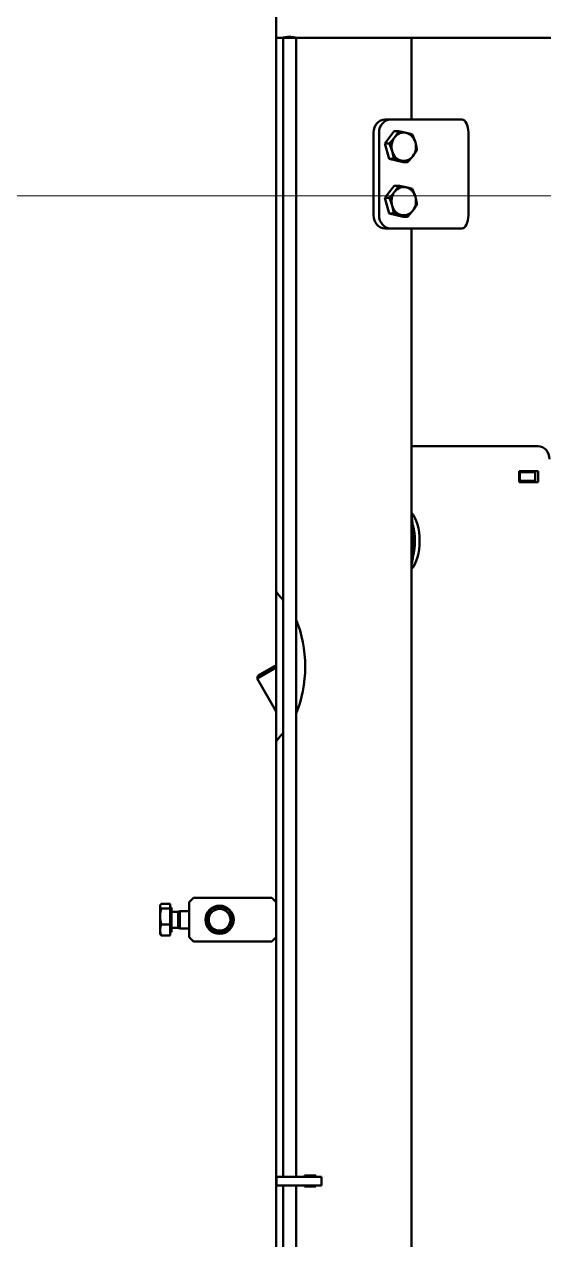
# Model space of a CAD drawing. Extents: x -3873 to 164127, y 7129 to 96529.
# Drawn here: x 71600 to 71839, y 68930 to 69488 of the extents above; entities that cross this region are included whole.
import ezdxf

# ---------------------------------------------------------------- set-up
doc = ezdxf.new("R2010")
doc.units = 0
doc.layers.add('LAYOUT Kromeka', color=1, linetype='CONTINUOUS', lineweight=5)
doc.layers.add('Visible (ISO)', color=7, linetype='CONTINUOUS', lineweight=50)

# ---------------------------------------------------------------- blocks, each defined once
blk = doc.blocks.new('388 gerdirme')
at = {"layer": 'Visible (ISO)', "color": 0}
for p, q in [((51559.32, 94778.79), (51559.32, 94782.91)), ((51560.12, 94783.49), (51559.84, 94783.33)), ((51561.92, 94783.49), (51560.12, 94783.49)), ((51568.16, 94783.49), (51561.92, 94783.49)), ((51564.51, 94778.79), (51564.51, 94782.91)), ((51572.86, 94783.49), (51568.16, 94783.49)), ((51571.8, 94778.79), (51571.8, 94782.91)), ((51573.12, 94783.49), (51572.86, 94783.49)), ((51573.12, 94783.49), (51573.39, 94783.33)), ((51573.91, 94778.79), (51573.91, 94782.91)), ((51564.51, 94778.79), (51559.32, 94778.79)), ((51560.92, 94778.79), (51560.92, 94778.19)), ((51560.92, 94778.19), (51572.32, 94778.19)), ((51562.95, 94775.21), (51562.62, 94774.44)), ((51562.62, 94774.44), (51570.62, 94774.44)), ((51562.62, 94774.44), (51562.62, 94770.19)), ((51562.95, 94778.19), (51562.95, 94775.21)), ((51562.95, 94775.21), (51570.28, 94775.21)), ((51571.8, 94778.79), (51564.51, 94778.79)), ((51570.28, 94778.19), (51570.28, 94775.21)), ((51570.28, 94775.21), (51570.62, 94774.44)), ((51570.62, 94774.44), (51570.62, 94770.19)), ((51573.91, 94778.79), (51571.8, 94778.79)), ((51572.32, 94778.79), (51572.32, 94778.19)), ((51556.62, 94768.19), (51558.62, 94770.19)), ((51574.62, 94770.19), (51558.62, 94770.19)), ((51574.62, 94770.19), (51576.62, 94768.19)), ((51556.62, 94768.19), (51556.62, 94732.19)), ((51576.62, 94732.19), (51576.62, 94768.19)), ((51569.12, 94762.19), (51564.12, 94762.19)), ((51560.62, 94756.19), (51560.62, 94753.69)), ((51572.62, 94753.69), (51572.62, 94756.19)), ((51677.39, 94738.89), (51662.33, 94730.19)), ((51682.41, 94730.19), (51677.39, 94738.89)), ((51678.76, 94738.52), (51677.39, 94738.89)), ((51678.76, 94738.52), (51683.57, 94730.19)), ((51648.26, 94730.19), (51244.97, 94730.19)), ((51444.62, 94718.9), (51444.62, 94730.09)), ((51448.62, 94730.09), (51444.62, 94730.09)), ((51448.62, 94718.9), (51448.62, 94730.09)), ((51558.62, 94730.19), (51556.62, 94732.19)), ((51576.62, 94732.19), (51574.62, 94730.19)), ((51648.26, 94730.19), (51717.47, 94730.19)), ((51971.62, 94730.19), (51717.47, 94730.19)), ((51971.62, 94727.44), (51971.62, 94730.19)), ((51971.62, 94730.19), (51983.62, 94730.19)), ((51444.62, 94727.09), (50921.62, 94727.09)), ((51971.62, 94727.09), (51448.62, 94727.09)), ((51971.62, 94727.09), (51971.62, 94727.44)), ((51971.62, 94721.09), (51971.62, 94727.09)), ((51444.62, 94721.09), (50921.62, 94721.09)), ((51444.62, 94718.9), (51444.62, 94709.4)), ((51971.62, 94721.09), (51448.62, 94721.09)), ((51448.62, 94718.9), (51448.62, 94709.4)), ((51971.62, 94720.94), (51971.62, 94721.09)), ((51971.62, 94494.32), (51971.62, 94720.94)), ((51444.12, 94717.19), (51444.62, 94717.19)), ((51444.12, 94712), (51444.12, 94717.19)), ((51444.62, 94715.19), (51444.12, 94715.19)), ((51448.62, 94717.19), (51449.12, 94717.19)), ((51449.12, 94715.19), (51448.62, 94715.19)), ((51449.12, 94717.19), (51449.12, 94712)), ((51444.62, 94712), (51444.12, 94712)), ((51448.62, 94709.4), (51444.62, 94709.4)), ((51449.12, 94712), (51448.62, 94712)), ((51890.12, 94685.51), (51928.12, 94685.51)), ((51884.12, 94680.31), (51884.12, 94677.81)), ((51890.12, 94683.01), (51928.12, 94683.01)), ((51890.99, 94678.35), (51898.1, 94680.42)), ((51898.1, 94680.42), (51903.73, 94676.12)), ((51898.1, 94680.42), (51898.1, 94678.36)), ((51915.99, 94678.35), (51923.1, 94680.42)), ((51923.1, 94680.42), (51928.73, 94676.12)), ((51923.1, 94680.42), (51923.1, 94678.36)), ((51934.12, 94677.81), (51934.12, 94680.31)), ((51884.12, 94658.98), (51884.12, 94677.81)), ((51889.5, 94671.98), (51890.99, 94678.35)), ((51890.99, 94678.35), (51890.99, 94676.29)), ((51903.73, 94676.12), (51903.73, 94674.06)), ((51914.5, 94671.98), (51915.99, 94678.35)), ((51915.99, 94678.35), (51915.99, 94676.29)), ((51928.73, 94676.12), (51928.73, 94674.06)), ((51934.12, 94677.81), (51934.12, 94658.98)), ((51889.5, 94671.98), (51889.5, 94669.92)), ((51914.5, 94671.98), (51914.5, 94669.92)), ((51884.12, 94668.19), (51151.62, 94668.19)), ((51784.12, 94655.35), (51784.12, 94668.19)), ((51971.62, 94668.19), (51934.12, 94668.19)), ((51884.12, 94658.98), (51884.12, 94655.9)), ((51934.12, 94655.9), (51934.12, 94658.98)), ((51784.12, 94655.35), (51784.12, 94645.24)), ((51884.12, 94645.03), (51884.12, 94655.9)), ((51934.12, 94655.9), (51934.12, 94645.03)), ((51784.12, 94610.08), (51784.12, 94645.24)), ((51928.12, 94642.03), (51890.12, 94642.03)), ((51767.62, 94618.74), (51772.62, 94618.74)), ((51767.62, 94610.08), (51767.62, 94618.74)), ((51768.12, 94618.38), (51768.12, 94618.74)), ((51768.12, 94618.38), (51772.12, 94618.38)), ((51768.12, 94611.45), (51768.12, 94618.38)), ((51772.12, 94618.38), (51772.12, 94618.74)), ((51772.12, 94611.45), (51772.12, 94618.38)), ((51772.62, 94618.74), (51772.62, 94610.08)), ((51767.62, 94612.08), (51768.12, 94612.08)), ((51772.62, 94610.08), (51767.62, 94610.08)), ((51768.12, 94611.45), (51772.12, 94611.45)), ((51772.12, 94612.08), (51772.62, 94612.08))]:
    blk.add_line(p, q, dxfattribs=at)
for radius in [6.5, 6, 5]:
    blk.add_circle((51566.62, 94756.19), radius, dxfattribs=at)
for centre, major_axis, ratio, start_param, end_param in [((51682.87, 94736.89), (-35, 0), 0.571429, 0.910444, 2.231149), ((51890.12, 94680.31), (-6, 0), 0.866025, 4.712389, 6.283185), ((51928.12, 94680.31), (6, 0), 0.866025, 0, 1.570796), ((51890.12, 94677.81), (-6, 0), 0.866025, 4.712389, 6.283185), ((51928.12, 94677.81), (6, 0), 0.866025, 0, 1.570796), ((51896.62, 94671.7), (-6.5, 0), 0.866025, 5.036433, 6.08363), ((51896.62, 94671.7), (-6.5, 0), 0.866025, 3.989235, 5.036433), ((51896.62, 94671.7), (6.5, 0), 0.866025, 6.08363, 7.130828), ((51921.62, 94671.7), (-6.5, 0), 0.866025, 5.036433, 6.08363), ((51921.62, 94671.7), (-6.5, 0), 0.866025, 3.989235, 5.036433), ((51921.62, 94671.7), (6.5, 0), 0.866025, 6.08363, 7.130828), ((51896.62, 94671.7), (-6.5, 0), 0.866025, 6.08363, 7.130828), ((51896.62, 94671.7), (6.5, 0), 0.866025, 5.036433, 6.08363), ((51921.62, 94671.7), (-6.5, 0), 0.866025, 6.08363, 7.130828), ((51921.62, 94671.7), (6.5, 0), 0.866025, 5.036433, 6.08363), ((51740.62, 94671.9), (-15, 0), 0.5, 0.518081, 2.623512), ((51740.62, 94674.07), (-15, 0), 0.5, 1.071008, 2.070584), ((51896.62, 94671.7), (6.5, 0), 0.866025, 3.989235, 5.036433), ((51921.62, 94671.7), (6.5, 0), 0.866025, 3.989235, 5.036433), ((51890.12, 94645.03), (-6, 0), 0.5, 0, 1.570796), ((51928.12, 94645.03), (6, 0), 0.5, 4.712389, 6.283185), ((51778.12, 94610.08), (6, 0), 0.866025, 4.712389, 6.283185)]:
    blk.add_ellipse(centre, major_axis=major_axis, ratio=ratio, start_param=start_param, end_param=end_param, dxfattribs=at)
for points, weights in [([(51561.92, 94783.49), (51560.72, 94783.49), (51559.32, 94782.91)], [1, 1.0379548493, 1]), ([(51559.32, 94782.91), (51559.6, 94783.19), (51559.84, 94783.33)], [1, 1.01806775134, 1.01893381992]), ([(51564.51, 94782.91), (51563.12, 94783.49), (51561.92, 94783.49)], [1, 1.0379548493, 1]), ([(51568.16, 94783.49), (51566.47, 94783.49), (51564.51, 94782.91)], [1, 1.0379548493, 1]), ([(51571.8, 94782.91), (51569.85, 94783.49), (51568.16, 94783.49)], [1, 1.0379548493, 1]), ([(51572.86, 94783.49), (51572.37, 94783.49), (51571.8, 94782.91)], [1, 1.0379548493, 1]), ([(51573.91, 94782.91), (51573.34, 94783.49), (51572.86, 94783.49)], [1, 1.0379548493, 1]), ([(51890.24, 94672.82), (51890.59, 94674.29), (51890.99, 94676.29)], [1, 1.0379548493, 1]), ([(51890.99, 94676.29), (51892.89, 94676.56), (51894.55, 94677.04)], [1, 1.0379548493, 1]), ([(51894.55, 94677.04), (51896.2, 94677.52), (51898.1, 94678.36)], [1, 1.0379548493, 1]), ([(51898.1, 94678.36), (51899.61, 94676.92), (51900.92, 94675.92)], [1, 1.0379548493, 1]), ([(51900.92, 94675.92), (51902.22, 94674.92), (51903.73, 94674.06)], [1, 1.0379548493, 1]), ([(51903.73, 94674.06), (51903.33, 94672.06), (51902.99, 94670.58)], [1, 1.0379548493, 1]), ([(51915.24, 94672.82), (51915.59, 94674.29), (51915.99, 94676.29)], [1, 1.0379548493, 1]), ([(51915.99, 94676.29), (51917.89, 94676.56), (51919.55, 94677.04)], [1, 1.0379548493, 1]), ([(51919.55, 94677.04), (51921.2, 94677.52), (51923.1, 94678.36)], [1, 1.0379548493, 1]), ([(51923.1, 94678.36), (51924.61, 94676.92), (51925.92, 94675.92)], [1, 1.0379548493, 1]), ([(51925.92, 94675.92), (51927.22, 94674.92), (51928.73, 94674.06)], [1, 1.0379548493, 1]), ([(51928.73, 94674.06), (51928.33, 94672.06), (51927.99, 94670.58)], [1, 1.0379548493, 1]), ([(51889.5, 94669.92), (51889.9, 94671.34), (51890.24, 94672.82)], [1, 1.0379548493, 1]), ([(51892.31, 94667.48), (51891.01, 94668.48), (51889.5, 94669.92)], [1, 1.0379548493, 1]), ([(51902.99, 94670.58), (51902.64, 94669.1), (51902.24, 94667.69)], [1, 1.0379548493, 1]), ([(51914.5, 94669.92), (51914.9, 94671.34), (51915.24, 94672.82)], [1, 1.0379548493, 1]), ([(51917.31, 94667.48), (51916.01, 94668.48), (51914.5, 94669.92)], [1, 1.0379548493, 1]), ([(51927.99, 94670.58), (51927.64, 94669.1), (51927.24, 94667.69)], [1, 1.0379548493, 1]), ([(51895.13, 94665.62), (51893.62, 94666.48), (51892.31, 94667.48)], [1, 1.0379548493, 1]), ([(51898.69, 94666.36), (51897.03, 94665.88), (51895.13, 94665.62)], [1, 1.0379548493, 1]), ([(51902.24, 94667.69), (51900.34, 94666.84), (51898.69, 94666.36)], [1, 1.0379548493, 1]), ([(51920.13, 94665.62), (51918.62, 94666.48), (51917.31, 94667.48)], [1, 1.0379548493, 1]), ([(51923.69, 94666.36), (51922.03, 94665.88), (51920.13, 94665.62)], [1, 1.0379548493, 1]), ([(51927.24, 94667.69), (51925.34, 94666.84), (51923.69, 94666.36)], [1, 1.0379548493, 1])]:
    blk.add_rational_spline(points, weights, degree=2, dxfattribs=at)
for points, knots in [([(51649.89, 94729.2), (51649.36, 94729.62), (51648.89, 94729.96), (51648.45, 94730.16), (51648.35, 94730.19), (51648.26, 94730.19)], [1.3961338, 1.3961338, 1.3961338, 1.3961338, 1.6935798, 1.6935798, 1.8011188, 1.8011188, 1.8011188, 1.8011188]), ([(51717.47, 94730.19), (51717.39, 94730.19), (51717.28, 94730.16), (51716.84, 94729.96), (51716.37, 94729.62), (51715.84, 94729.2)], [3.3000693, 3.3000693, 3.3000693, 3.3000693, 3.4076083, 3.4076083, 3.7050543, 3.7050543, 3.7050543, 3.7050543]), ([(51971.62, 94727.44), (51971.62, 94727.44), (51971.64, 94727.36), (51971.72, 94727.02), (51971.78, 94726.77), (51971.89, 94726.2), (51971.95, 94725.84), (51972.04, 94725.04), (51972.06, 94724.6), (51972.06, 94724.19), (51972.06, 94723.78), (51972.04, 94723.34), (51971.95, 94722.54), (51971.89, 94722.18), (51971.78, 94721.6), (51971.72, 94721.35), (51971.64, 94721.02), (51971.62, 94720.94), (51971.62, 94720.94)], [-0.4923546, -0.4923546, -0.4923546, -0.4923546, -0.3692779, -0.3692779, -0.2462013, -0.2462013, -0.1231006, -0.1231006, 0, 0, 0, 0.1231006, 0.1231006, 0.2462013, 0.2462013, 0.3692779, 0.3692779, 0.4923546, 0.4923546, 0.4923546, 0.4923546]), ([(51729.02, 94668.19), (51729.79, 94668.03), (51730.57, 94667.89), (51734.61, 94667.26), (51738.01, 94667.02), (51744.78, 94667.11), (51748.15, 94667.43), (51751.63, 94668.07), (51751.92, 94668.13), (51752.21, 94668.19)], [5.9298457, 5.9298457, 5.9298457, 5.9298457, 6.0098456, 6.0098456, 6.3387697, 6.3387697, 6.666695, 6.666695, 6.6969254, 6.6969254, 6.6969254, 6.6969254])]:
    blk.add_open_spline(points, degree=3, knots=knots, dxfattribs=at)
for points in [[(51652.32, 94727.09), (51651.41, 94727.92), (51650.56, 94728.66), (51649.89, 94729.2)], [(51715.84, 94729.2), (51715.17, 94728.66), (51714.32, 94727.92), (51713.41, 94727.09)]]:
    blk.add_open_spline(points, degree=3, dxfattribs=at)

msp = doc.modelspace()

# ---------------------------------------------------------------- linework, layer by layer
at = {"layer": 'LAYOUT Kromeka', "color": 4, "ltscale": 20}
msp.add_line((69966.83, 69409.02), (75066.83, 69409.02), dxfattribs=at)

# ---------------------------------------------------------------- block references
at = {"layer": 'LAYOUT Kromeka', "linetype": 'Continuous', "rotation": 89.99999999999999}
msp.add_blockref('388 gerdirme', (166446.26, 17509.9), dxfattribs=at)

doc.saveas('drawing.dxf')
